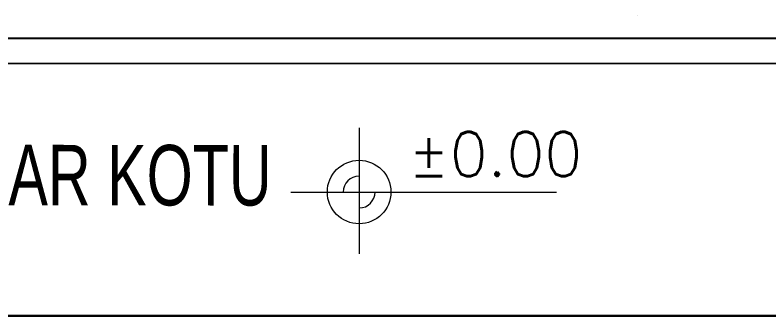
# Model space of a CAD drawing. Header units: inches. Extents: x -7543 to -822, y 102837 to 190349.
# Drawn here: x -837.34968 to -837.31981, y 102837.01408 to 102837.02601 of the extents above; entities that cross this region are included whole.
import ezdxf
from ezdxf.enums import TextEntityAlignment as Align

# ---------------------------------------------------------------- set-up
doc = ezdxf.new("R2010")
doc.units = ezdxf.units.IN
doc.header["$MEASUREMENT"] = 0
doc.layers.get('0').update_dxf_attribs({"lineweight": 25})
for name, color, linetype, lineweight in [('ARSA', 7, 'Continuous', 30), ('BİTKİ', 96, 'Continuous', 25), ('YAZI', 7, 'Continuous', 25)]:
    doc.layers.add(name, color=color, linetype=linetype, lineweight=lineweight)
doc.layers.add('BALKON', color=7, linetype='Continuous', lineweight=20, true_color=0xffaaa9)
doc.styles.add('İSİM', font='arial.ttf', dxfattribs={"width": 0.7, "height": 50})
doc.styles.add('ÖLÇÜ', font='simplex.shx')

msp = doc.modelspace()

# ---------------------------------------------------------------- linework, layer by layer
for p, q in [((-837.10726, 102837.025122), (-837.382423, 102837.025082)), ((-837.18795, 102837.02411), (-837.383444, 102837.024081))]:
    msp.add_line(p, q)
at = {"layer": 'ARSA', "color": 40}
msp.add_line((-837.383444, 102837.014081), (-836.962991, 102837.014081), dxfattribs=at)
at = {"layer": 'BALKON'}
for p, q in [((-837.336046, 102837.021542), (-837.336046, 102837.01654)), ((-837.338759, 102837.018995), (-837.328226, 102837.018995))]:
    msp.add_line(p, q, dxfattribs=at)
msp.add_circle((-837.336046, 102837.018995), 0.00126, dxfattribs=at)
for start, end in [(90, 180), (270, 0)]:
    msp.add_arc((-837.336046, 102837.018995), 0.00063, start, end, dxfattribs=at)
at = {"layer": 'BİTKİ'}
msp.add_line((-837.325036, 102837.026014), (-837.325036, 102837.026014), dxfattribs=at)

# ---------------------------------------------------------------- texts
at = {"layer": 'BALKON', "style": 'ÖLÇÜ'}
msp.add_attdef('%%P0.00', text='%%p0.00', height=0.00175, dxfattribs=at).set_placement((-837.330655, 102837.019627), align=Align.CENTER)
at = {"layer": 'YAZI', "style": 'İSİM', "width": 0.7}
msp.add_text('TRETUAR KOTU', height=0.0024, rotation=359.9399, dxfattribs=at).set_placement((-837.357765, 102837.018478))

doc.saveas('drawing.dxf')
